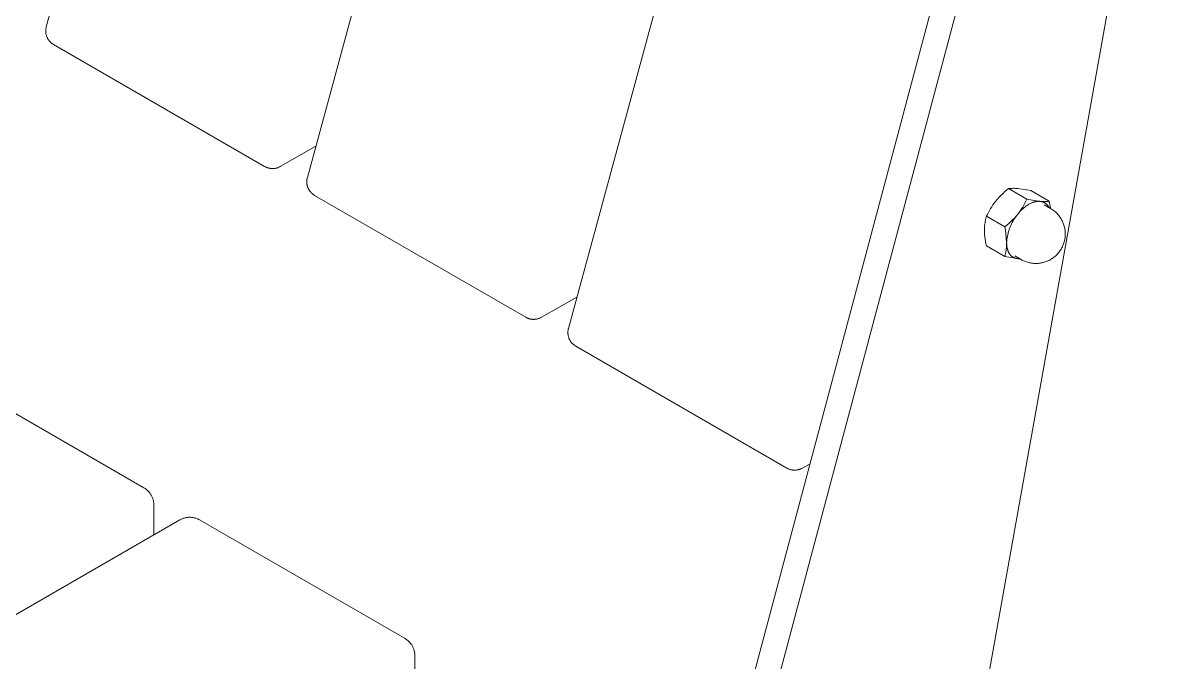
# Model space of a CAD drawing. Header units: millimetres. Extents: x -402 to 3954, y -41 to 3282.
# Drawn here: x 3750.9 to 3941.4, y 1313.2 to 1418.4 of the extents above; entities that cross this region are included whole.
import ezdxf

# ---------------------------------------------------------------- set-up
doc = ezdxf.new("R2010")
doc.units = ezdxf.units.MM
doc.layers.add('ZANO_R', color=7, linetype='Continuous', lineweight=0)

msp = doc.modelspace()

# ---------------------------------------------------------------- linework, layer by layer
at = {"layer": 'ZANO_R'}
for p, q in [((3754.68, 1417.75), (3801.1, 1588.89)), ((3797.68, 1392.93), (3844.1, 1564.06)), ((3840.68, 1368.1), (3887.1, 1539.23)), ((3926.14, 1517.03), (3860.64, 1271.44)), ((3929.8, 1514.92), (3864.3, 1269.33)), ((3864.3, 1055.93), (3941.38, 1487.13)), ((3754.6, 1417.31), (3754.61, 1417.4)), ((3754.61, 1417.4), (3754.62, 1417.49)), ((3754.62, 1417.49), (3754.64, 1417.58)), ((3754.64, 1417.58), (3754.66, 1417.67)), ((3754.66, 1417.67), (3754.68, 1417.75)), ((3754.59, 1417.22), (3754.6, 1417.31)), ((3754.59, 1417.13), (3754.59, 1417.22)), ((3754.59, 1417.05), (3754.59, 1417.13)), ((3754.59, 1416.96), (3754.59, 1417.05)), ((3754.6, 1416.87), (3754.59, 1416.96)), ((3754.61, 1416.78), (3754.6, 1416.87)), ((3754.62, 1416.69), (3754.61, 1416.78)), ((3754.63, 1416.6), (3754.62, 1416.69)), ((3754.65, 1416.51), (3754.63, 1416.6)), ((3754.67, 1416.43), (3754.65, 1416.51)), ((3754.7, 1416.34), (3754.67, 1416.43)), ((3754.72, 1416.26), (3754.7, 1416.34)), ((3754.75, 1416.17), (3754.72, 1416.26)), ((3754.79, 1416.09), (3754.75, 1416.17)), ((3754.82, 1416.01), (3754.79, 1416.09)), ((3754.86, 1415.93), (3754.82, 1416.01)), ((3754.9, 1415.85), (3754.86, 1415.93)), ((3754.94, 1415.77), (3754.9, 1415.85)), ((3754.99, 1415.69), (3754.94, 1415.77)), ((3755.04, 1415.62), (3754.99, 1415.69)), ((3755.09, 1415.54), (3755.04, 1415.62)), ((3755.15, 1415.47), (3755.09, 1415.54)), ((3755.2, 1415.4), (3755.15, 1415.47)), ((3755.26, 1415.34), (3755.2, 1415.4)), ((3755.32, 1415.27), (3755.26, 1415.34)), ((3755.39, 1415.21), (3755.32, 1415.27)), ((3755.45, 1415.15), (3755.39, 1415.21)), ((3755.52, 1415.09), (3755.45, 1415.15)), ((3755.59, 1415.03), (3755.52, 1415.09)), ((3755.66, 1414.98), (3755.59, 1415.03)), ((3755.73, 1414.93), (3755.66, 1414.98)), ((3755.81, 1414.88), (3755.73, 1414.93)), ((3755.88, 1414.83), (3755.81, 1414.88)), ((3790.65, 1394.76), (3755.88, 1414.83)), ((3799.08, 1398.09), (3793.22, 1394.75)), ((3790.73, 1394.72), (3790.65, 1394.76)), ((3790.81, 1394.68), (3790.73, 1394.72)), ((3790.89, 1394.64), (3790.81, 1394.68)), ((3790.97, 1394.6), (3790.89, 1394.64)), ((3791.06, 1394.57), (3790.97, 1394.6)), ((3791.14, 1394.54), (3791.06, 1394.57)), ((3791.23, 1394.52), (3791.14, 1394.54)), ((3792.73, 1394.54), (3792.65, 1394.51)), ((3792.82, 1394.57), (3792.73, 1394.54)), ((3792.9, 1394.6), (3792.82, 1394.57)), ((3792.98, 1394.63), (3792.9, 1394.6)), ((3793.06, 1394.67), (3792.98, 1394.63)), ((3793.15, 1394.71), (3793.06, 1394.67)), ((3793.22, 1394.75), (3793.15, 1394.71)), ((3791.31, 1394.49), (3791.23, 1394.52)), ((3791.4, 1394.47), (3791.31, 1394.49)), ((3791.49, 1394.46), (3791.4, 1394.47)), ((3791.58, 1394.44), (3791.49, 1394.46)), ((3791.67, 1394.43), (3791.58, 1394.44)), ((3791.76, 1394.42), (3791.67, 1394.43)), ((3791.85, 1394.42), (3791.76, 1394.42)), ((3791.94, 1394.42), (3791.85, 1394.42)), ((3792.03, 1394.42), (3791.94, 1394.42)), ((3792.12, 1394.42), (3792.03, 1394.42)), ((3792.2, 1394.43), (3792.12, 1394.42)), ((3792.29, 1394.44), (3792.2, 1394.43)), ((3792.38, 1394.45), (3792.29, 1394.44)), ((3792.47, 1394.47), (3792.38, 1394.45)), ((3792.56, 1394.49), (3792.47, 1394.47)), ((3792.65, 1394.51), (3792.56, 1394.49)), ((3797.61, 1392.58), (3797.62, 1392.66)), ((3797.62, 1392.66), (3797.64, 1392.75)), ((3797.64, 1392.75), (3797.66, 1392.84)), ((3797.66, 1392.84), (3797.68, 1392.93)), ((3797.59, 1392.4), (3797.6, 1392.49)), ((3797.59, 1392.31), (3797.59, 1392.4)), ((3797.59, 1392.22), (3797.59, 1392.31)), ((3797.59, 1392.13), (3797.59, 1392.22)), ((3797.6, 1392.04), (3797.59, 1392.13)), ((3797.6, 1392.49), (3797.61, 1392.58)), ((3797.61, 1391.95), (3797.6, 1392.04)), ((3797.62, 1391.86), (3797.61, 1391.95)), ((3797.63, 1391.78), (3797.62, 1391.86)), ((3797.65, 1391.69), (3797.63, 1391.78)), ((3797.67, 1391.6), (3797.65, 1391.69)), ((3797.7, 1391.52), (3797.67, 1391.6)), ((3797.72, 1391.43), (3797.7, 1391.52)), ((3797.75, 1391.35), (3797.72, 1391.43)), ((3797.78, 1391.26), (3797.75, 1391.35)), ((3797.82, 1391.18), (3797.78, 1391.26)), ((3797.86, 1391.1), (3797.82, 1391.18)), ((3797.9, 1391.02), (3797.86, 1391.1)), ((3797.94, 1390.94), (3797.9, 1391.02)), ((3797.99, 1390.87), (3797.94, 1390.94)), ((3798.04, 1390.79), (3797.99, 1390.87)), ((3798.09, 1390.72), (3798.04, 1390.79)), ((3912.52, 1390.56), (3912.85, 1390.84)), ((3912.85, 1390.84), (3913.18, 1391.11)), ((3913.18, 1391.11), (3913.37, 1391.13)), ((3916.19, 1389.37), (3913.18, 1391.11)), ((3913.37, 1391.13), (3913.56, 1391.15)), ((3913.56, 1391.15), (3913.74, 1391.16)), ((3913.74, 1391.16), (3913.93, 1391.17)), ((3913.93, 1391.17), (3914.12, 1391.17)), ((3914.12, 1391.17), (3914.31, 1391.16)), ((3914.31, 1391.16), (3914.5, 1391.15)), ((3914.5, 1391.15), (3914.68, 1391.13)), ((3914.68, 1391.13), (3916.84, 1390.78)), ((3916.84, 1390.78), (3919.85, 1389.05)), ((3798.14, 1390.65), (3798.09, 1390.72)), ((3798.2, 1390.58), (3798.14, 1390.65)), ((3798.26, 1390.51), (3798.2, 1390.58)), ((3798.32, 1390.45), (3798.26, 1390.51)), ((3798.38, 1390.38), (3798.32, 1390.45)), ((3798.45, 1390.32), (3798.38, 1390.38)), ((3798.52, 1390.26), (3798.45, 1390.32)), ((3798.59, 1390.21), (3798.52, 1390.26)), ((3798.66, 1390.15), (3798.59, 1390.21)), ((3798.73, 1390.1), (3798.66, 1390.15)), ((3798.81, 1390.05), (3798.73, 1390.1)), ((3798.88, 1390.01), (3798.81, 1390.05)), ((3833.65, 1369.94), (3798.88, 1390.01)), ((3910.8, 1388.73), (3911.03, 1389.02)), ((3911.03, 1389.02), (3911.3, 1389.35)), ((3911.3, 1389.35), (3911.59, 1389.67)), ((3911.59, 1389.67), (3911.89, 1389.98)), ((3911.89, 1389.98), (3912.2, 1390.27)), ((3912.2, 1390.27), (3912.52, 1390.56)), ((3916.03, 1389.05), (3915.87, 1388.72)), ((3916.19, 1389.37), (3916.03, 1389.05)), ((3918.34, 1389.02), (3916.19, 1389.37)), ((3917, 1388.78), (3917.12, 1388.82)), ((3917.12, 1388.82), (3917.18, 1388.85)), ((3917.18, 1388.85), (3917.24, 1388.87)), ((3917.24, 1388.87), (3917.3, 1388.89)), ((3917.3, 1388.89), (3917.36, 1388.91)), ((3917.36, 1388.91), (3917.42, 1388.92)), ((3917.42, 1388.92), (3917.48, 1388.94)), ((3917.48, 1388.94), (3917.54, 1388.95)), ((3917.54, 1388.95), (3917.59, 1388.97)), ((3917.59, 1388.97), (3917.65, 1388.98)), ((3917.65, 1388.98), (3917.71, 1388.99)), ((3917.71, 1388.99), (3917.76, 1389)), ((3917.76, 1389), (3917.82, 1389.01)), ((3917.82, 1389.01), (3917.87, 1389.01)), ((3917.87, 1389.01), (3917.93, 1389.02)), ((3917.93, 1389.02), (3917.98, 1389.02)), ((3917.98, 1389.02), (3918.04, 1389.03)), ((3918.04, 1389.03), (3918.09, 1389.03)), ((3918.09, 1389.03), (3918.14, 1389.03)), ((3918.14, 1389.03), (3918.19, 1389.03)), ((3918.19, 1389.03), (3918.24, 1389.03)), ((3918.24, 1389.03), (3918.29, 1389.03)), ((3918.29, 1389.03), (3918.34, 1389.02)), ((3918.53, 1389), (3918.34, 1389.02)), ((3918.34, 1389.02), (3918.41, 1389.02)), ((3918.41, 1389.02), (3918.47, 1389.01)), ((3918.47, 1389.01), (3918.53, 1389)), ((3918.72, 1388.99), (3918.53, 1389)), ((3918.53, 1389), (3918.59, 1388.99)), ((3918.59, 1388.99), (3918.65, 1388.97)), ((3918.65, 1388.97), (3918.71, 1388.95)), ((3918.71, 1388.95), (3918.76, 1388.94)), ((3918.91, 1388.99), (3918.72, 1388.99)), ((3918.76, 1388.94), (3918.82, 1388.92)), ((3918.82, 1388.92), (3918.88, 1388.89)), ((3918.88, 1388.89), (3918.94, 1388.87)), ((3919.1, 1388.99), (3918.91, 1388.99)), ((3918.94, 1388.87), (3918.99, 1388.84)), ((3918.99, 1388.84), (3919.05, 1388.82)), ((3919.28, 1388.99), (3919.1, 1388.99)), ((3919.47, 1389.01), (3919.28, 1388.99)), ((3919.66, 1389.02), (3919.47, 1389.01)), ((3919.85, 1389.05), (3919.66, 1389.02)), ((3919.86, 1389), (3919.85, 1389.05)), ((3919.86, 1389), (3919.87, 1388.94)), ((3919.88, 1388.88), (3919.87, 1388.94)), ((3919.88, 1388.88), (3919.89, 1388.84)), ((3919.9, 1388.79), (3919.89, 1388.84)), ((3909.68, 1386.88), (3909.84, 1387.21)), ((3909.84, 1387.21), (3910.01, 1387.52)), ((3910.01, 1387.52), (3910.2, 1387.84)), ((3910.2, 1387.84), (3910.39, 1388.14)), ((3910.39, 1388.14), (3910.59, 1388.44)), ((3910.59, 1388.44), (3910.8, 1388.73)), ((3914.91, 1387.2), (3914.68, 1386.91)), ((3914.68, 1386.91), (3914.78, 1387.03)), ((3914.78, 1387.03), (3914.89, 1387.15)), ((3914.89, 1387.15), (3914.99, 1387.27)), ((3915.12, 1387.49), (3914.91, 1387.2)), ((3914.99, 1387.27), (3915.1, 1387.39)), ((3915.1, 1387.39), (3915.21, 1387.5)), ((3915.32, 1387.79), (3915.12, 1387.49)), ((3915.21, 1387.5), (3915.32, 1387.61)), ((3915.51, 1388.09), (3915.32, 1387.79)), ((3915.32, 1387.61), (3915.44, 1387.72)), ((3915.44, 1387.72), (3915.55, 1387.83)), ((3915.7, 1388.41), (3915.51, 1388.09)), ((3915.55, 1387.83), (3915.67, 1387.93)), ((3915.67, 1387.93), (3915.79, 1388.03)), ((3915.87, 1388.72), (3915.7, 1388.41)), ((3915.79, 1388.03), (3915.91, 1388.12)), ((3915.91, 1388.12), (3916.03, 1388.21)), ((3916.03, 1388.21), (3916.15, 1388.3)), ((3916.15, 1388.3), (3916.27, 1388.38)), ((3916.27, 1388.38), (3916.39, 1388.46)), ((3916.39, 1388.46), (3916.51, 1388.53)), ((3916.51, 1388.53), (3916.64, 1388.6)), ((3916.64, 1388.6), (3916.76, 1388.66)), ((3916.76, 1388.66), (3916.88, 1388.72)), ((3916.88, 1388.72), (3917, 1388.78)), ((3919.05, 1388.82), (3919.1, 1388.79)), ((3920.08, 1387.85), (3919.05, 1388.44)), ((3919.1, 1388.79), (3919.15, 1388.76)), ((3919.15, 1388.76), (3919.21, 1388.72)), ((3919.21, 1388.72), (3919.26, 1388.69)), ((3919.26, 1388.69), (3919.31, 1388.65)), ((3919.31, 1388.65), (3919.35, 1388.61)), ((3919.35, 1388.61), (3919.4, 1388.57)), ((3919.4, 1388.57), (3919.45, 1388.53)), ((3919.45, 1388.53), (3919.49, 1388.49)), ((3919.49, 1388.49), (3919.53, 1388.44)), ((3919.53, 1388.44), (3919.57, 1388.4)), ((3919.57, 1388.4), (3919.61, 1388.35)), ((3919.61, 1388.35), (3919.65, 1388.3)), ((3919.65, 1388.3), (3919.69, 1388.25)), ((3919.69, 1388.25), (3919.72, 1388.2)), ((3919.72, 1388.2), (3919.75, 1388.15)), ((3919.75, 1388.15), (3919.78, 1388.1)), ((3919.78, 1388.1), (3919.81, 1388.04)), ((3919.81, 1388.04), (3919.84, 1387.99)), ((3919.9, 1388.79), (3919.91, 1388.73)), ((3919.92, 1388.71), (3919.91, 1388.73)), ((3919.92, 1388.71), (3919.94, 1388.62)), ((3919.95, 1388.54), (3919.94, 1388.62)), ((3919.95, 1388.54), (3919.96, 1388.5)), ((3919.97, 1388.46), (3919.96, 1388.5)), ((3919.97, 1388.46), (3920, 1388.26)), ((3920.01, 1388.21), (3920, 1388.26)), ((3920.01, 1388.21), (3920.05, 1387.99)), ((3920.05, 1387.96), (3920.05, 1387.99)), ((3920.05, 1387.96), (3920.06, 1387.92)), ((3920.06, 1387.87), (3920.06, 1387.92)), ((3920.06, 1387.87), (3920.06, 1387.86)), ((3920.08, 1387.85), (3920.22, 1387.76)), ((3920.22, 1387.76), (3920.36, 1387.67)), ((3920.36, 1387.67), (3920.5, 1387.58)), ((3920.5, 1387.58), (3920.63, 1387.48)), ((3920.63, 1387.48), (3920.76, 1387.38)), ((3920.76, 1387.38), (3920.88, 1387.27)), ((3920.88, 1387.27), (3921, 1387.16)), ((3921, 1387.16), (3921.12, 1387.05)), ((3921.12, 1387.05), (3921.23, 1386.93)), ((3921.23, 1386.93), (3921.34, 1386.81)), ((3909.22, 1384.99), (3909.23, 1385.05)), ((3909.23, 1385.05), (3909.25, 1385.28)), ((3909.25, 1385.28), (3909.29, 1385.51)), ((3909.29, 1385.51), (3909.32, 1385.73)), ((3909.32, 1385.73), (3909.38, 1385.98)), ((3909.38, 1385.98), (3909.43, 1386.23)), ((3909.43, 1386.23), (3909.5, 1386.48)), ((3909.5, 1386.49), (3909.52, 1386.56)), ((3909.5, 1386.48), (3909.5, 1386.49)), ((3909.52, 1386.56), (3909.68, 1386.88)), ((3909.52, 1386.56), (3912.53, 1384.82)), ((3912.86, 1385.09), (3912.53, 1384.82)), ((3913.19, 1385.37), (3912.86, 1385.09)), ((3913.51, 1385.66), (3913.19, 1385.37)), ((3913.44, 1384.82), (3913.54, 1385.07)), ((3913.82, 1385.95), (3913.51, 1385.66)), ((3913.54, 1385.07), (3913.66, 1385.32)), ((3913.66, 1385.32), (3913.78, 1385.56)), ((3913.78, 1385.56), (3913.91, 1385.8)), ((3914.12, 1386.26), (3913.82, 1385.95)), ((3913.91, 1385.8), (3914.05, 1386.03)), ((3914.05, 1386.03), (3914.2, 1386.26)), ((3914.41, 1386.58), (3914.12, 1386.26)), ((3914.2, 1386.26), (3914.35, 1386.48)), ((3914.35, 1386.48), (3914.52, 1386.7)), ((3914.68, 1386.91), (3914.41, 1386.58)), ((3914.52, 1386.7), (3914.68, 1386.91)), ((3921.34, 1386.81), (3921.44, 1386.68)), ((3921.44, 1386.68), (3921.54, 1386.55)), ((3921.54, 1386.55), (3921.64, 1386.42)), ((3921.64, 1386.42), (3921.73, 1386.28)), ((3921.73, 1386.28), (3921.82, 1386.14)), ((3921.82, 1386.14), (3921.9, 1386)), ((3921.9, 1386), (3921.98, 1385.86)), ((3921.98, 1385.86), (3922.05, 1385.71)), ((3922.05, 1385.71), (3922.12, 1385.56)), ((3922.12, 1385.56), (3922.18, 1385.41)), ((3922.18, 1385.41), (3922.24, 1385.25)), ((3922.24, 1385.25), (3922.29, 1385.1)), ((3922.29, 1385.1), (3922.33, 1384.94)), ((3909.2, 1384.51), (3909.21, 1384.75)), ((3909.2, 1384.31), (3909.2, 1384.51)), ((3909.21, 1383.93), (3909.2, 1384.31)), ((3909.21, 1384.75), (3909.22, 1384.99)), ((3909.23, 1383.55), (3909.21, 1383.93)), ((3909.27, 1383.17), (3909.23, 1383.55)), ((3909.31, 1382.79), (3909.27, 1383.17)), ((3912.53, 1384.82), (3912.64, 1384.29)), ((3912.64, 1384.29), (3912.73, 1383.77)), ((3912.73, 1383.77), (3912.73, 1383.73)), ((3912.73, 1383.73), (3912.73, 1383.71)), ((3912.73, 1383.71), (3912.85, 1382.27)), ((3912.94, 1383), (3912.98, 1383.27)), ((3912.98, 1383.27), (3913.03, 1383.53)), ((3913.03, 1383.53), (3913.1, 1383.8)), ((3913.1, 1383.8), (3913.17, 1384.06)), ((3913.17, 1384.06), (3913.25, 1384.32)), ((3913.25, 1384.32), (3913.34, 1384.57)), ((3913.34, 1384.57), (3913.44, 1384.82)), ((3922.33, 1384.94), (3922.37, 1384.78)), ((3922.37, 1384.78), (3922.41, 1384.62)), ((3922.41, 1384.62), (3922.44, 1384.46)), ((3922.44, 1384.46), (3922.47, 1384.3)), ((3922.47, 1384.3), (3922.48, 1384.14)), ((3922.48, 1383.15), (3922.47, 1382.99)), ((3922.48, 1384.14), (3922.5, 1383.97)), ((3922.5, 1383.32), (3922.48, 1383.15)), ((3922.5, 1383.97), (3922.51, 1383.81)), ((3922.51, 1383.48), (3922.5, 1383.32)), ((3922.51, 1383.81), (3922.51, 1383.65)), ((3922.51, 1383.65), (3922.51, 1383.48)), ((3909.37, 1382.42), (3909.31, 1382.79)), ((3909.44, 1382.05), (3909.37, 1382.42)), ((3909.52, 1381.68), (3909.44, 1382.05)), ((3909.52, 1381.68), (3912.53, 1379.94)), ((3912.82, 1381.43), (3912.79, 1381.18)), ((3912.84, 1381.69), (3912.82, 1381.43)), ((3912.85, 1381.94), (3912.84, 1381.69)), ((3912.85, 1382.19), (3912.87, 1382.46)), ((3912.85, 1382.27), (3912.85, 1382.19)), ((3912.85, 1382.19), (3912.85, 1381.94)), ((3912.86, 1382.06), (3912.85, 1382.19)), ((3912.86, 1381.93), (3912.86, 1382.06)), ((3912.87, 1381.8), (3912.86, 1381.93)), ((3912.87, 1382.46), (3912.9, 1382.73)), ((3912.88, 1381.67), (3912.87, 1381.8)), ((3912.9, 1381.55), (3912.88, 1381.67)), ((3912.9, 1382.73), (3912.94, 1383)), ((3912.92, 1381.43), (3912.9, 1381.55)), ((3912.93, 1381.37), (3912.92, 1381.43)), ((3912.95, 1381.31), (3912.93, 1381.37)), ((3912.96, 1381.25), (3912.95, 1381.31)), ((3912.98, 1381.19), (3912.96, 1381.25)), ((3921.9, 1381.29), (3921.82, 1381.15)), ((3921.98, 1381.44), (3921.9, 1381.29)), ((3922.05, 1381.58), (3921.98, 1381.44)), ((3922.12, 1381.73), (3922.05, 1381.58)), ((3922.18, 1381.88), (3922.12, 1381.73)), ((3922.24, 1382.04), (3922.18, 1381.88)), ((3922.29, 1382.19), (3922.24, 1382.04)), ((3922.33, 1382.35), (3922.29, 1382.19)), ((3922.37, 1382.51), (3922.33, 1382.35)), ((3922.41, 1382.67), (3922.37, 1382.51)), ((3922.44, 1382.83), (3922.41, 1382.67)), ((3922.47, 1382.99), (3922.44, 1382.83)), ((3912.6, 1380.19), (3912.53, 1379.94)), ((3912.53, 1379.94), (3914.64, 1379.59)), ((3912.66, 1380.43), (3912.6, 1380.19)), ((3912.71, 1380.68), (3912.66, 1380.43)), ((3912.75, 1380.93), (3912.71, 1380.68)), ((3912.79, 1381.18), (3912.75, 1380.93)), ((3912.99, 1381.13), (3912.98, 1381.19)), ((3913.01, 1381.07), (3912.99, 1381.13)), ((3913.03, 1381.02), (3913.01, 1381.07)), ((3913.04, 1380.96), (3913.03, 1381.02)), ((3913.06, 1380.9), (3913.04, 1380.96)), ((3913.09, 1380.85), (3913.06, 1380.9)), ((3913.11, 1380.8), (3913.09, 1380.85)), ((3913.13, 1380.75), (3913.11, 1380.8)), ((3913.15, 1380.69), (3913.13, 1380.75)), ((3913.18, 1380.64), (3913.15, 1380.69)), ((3913.2, 1380.59), (3913.18, 1380.64)), ((3913.23, 1380.55), (3913.2, 1380.59)), ((3913.26, 1380.5), (3913.23, 1380.55)), ((3913.29, 1380.45), (3913.26, 1380.5)), ((3913.31, 1380.41), (3913.29, 1380.45)), ((3913.35, 1380.36), (3913.31, 1380.41)), ((3913.38, 1380.32), (3913.35, 1380.36)), ((3913.41, 1380.28), (3913.38, 1380.32)), ((3913.44, 1380.24), (3913.41, 1380.28)), ((3913.47, 1380.2), (3913.44, 1380.24)), ((3913.51, 1380.16), (3913.47, 1380.2)), ((3913.54, 1380.12), (3913.51, 1380.16)), ((3913.58, 1380.09), (3913.54, 1380.12)), ((3913.62, 1380.05), (3913.58, 1380.09)), ((3913.66, 1380.02), (3913.62, 1380.05)), ((3913.69, 1379.98), (3913.66, 1380.02)), ((3913.73, 1379.95), (3913.69, 1379.98)), ((3913.77, 1379.92), (3913.73, 1379.95)), ((3913.81, 1379.9), (3913.77, 1379.92)), ((3913.85, 1379.87), (3913.81, 1379.9)), ((3913.9, 1379.84), (3913.85, 1379.87)), ((3913.94, 1379.82), (3913.9, 1379.84)), ((3913.98, 1379.79), (3913.94, 1379.82)), ((3914.03, 1379.77), (3913.98, 1379.79)), ((3914.07, 1379.75), (3914.03, 1379.77)), ((3914.11, 1379.73), (3914.07, 1379.75)), ((3914.16, 1379.71), (3914.11, 1379.73)), ((3914.21, 1379.69), (3914.16, 1379.71)), ((3915.23, 1379.44), (3914.2, 1380.04)), ((3914.25, 1379.68), (3914.21, 1379.69)), ((3914.3, 1379.66), (3914.25, 1379.68)), ((3914.35, 1379.65), (3914.3, 1379.66)), ((3914.39, 1379.64), (3914.35, 1379.65)), ((3914.44, 1379.63), (3914.39, 1379.64)), ((3914.49, 1379.62), (3914.44, 1379.63)), ((3914.54, 1379.61), (3914.49, 1379.62)), ((3914.59, 1379.6), (3914.54, 1379.61)), ((3914.64, 1379.59), (3914.59, 1379.6)), ((3914.68, 1379.59), (3914.64, 1379.59)), ((3914.68, 1379.59), (3914.85, 1379.58)), ((3914.8, 1379.58), (3914.73, 1379.59)), ((3914.86, 1379.58), (3914.8, 1379.58)), ((3914.85, 1379.58), (3915.02, 1379.57)), ((3914.93, 1379.58), (3914.86, 1379.58)), ((3914.99, 1379.58), (3914.93, 1379.58)), ((3915.38, 1379.36), (3915.23, 1379.44)), ((3915.52, 1379.29), (3915.38, 1379.36)), ((3919.94, 1379.36), (3919.79, 1379.29)), ((3920.08, 1379.44), (3919.94, 1379.36)), ((3920.22, 1379.53), (3920.08, 1379.44)), ((3920.36, 1379.62), (3920.22, 1379.53)), ((3920.5, 1379.71), (3920.36, 1379.62)), ((3920.63, 1379.81), (3920.5, 1379.71)), ((3920.76, 1379.91), (3920.63, 1379.81)), ((3920.88, 1380.02), (3920.76, 1379.91)), ((3921, 1380.13), (3920.88, 1380.02)), ((3921.12, 1380.24), (3921, 1380.13)), ((3921.23, 1380.36), (3921.12, 1380.24)), ((3921.34, 1380.48), (3921.23, 1380.36)), ((3921.44, 1380.61), (3921.34, 1380.48)), ((3921.54, 1380.74), (3921.44, 1380.61)), ((3921.64, 1380.87), (3921.54, 1380.74)), ((3921.73, 1381.01), (3921.64, 1380.87)), ((3921.82, 1381.15), (3921.73, 1381.01)), ((3915.67, 1379.22), (3915.52, 1379.29)), ((3915.82, 1379.15), (3915.67, 1379.22)), ((3915.97, 1379.1), (3915.82, 1379.15)), ((3916.13, 1379.04), (3915.97, 1379.1)), ((3916.28, 1378.99), (3916.13, 1379.04)), ((3916.44, 1378.95), (3916.28, 1378.99)), ((3916.6, 1378.91), (3916.44, 1378.95)), ((3916.76, 1378.88), (3916.6, 1378.91)), ((3916.92, 1378.85), (3916.76, 1378.88)), ((3917.09, 1378.83), (3916.92, 1378.85)), ((3917.25, 1378.81), (3917.09, 1378.83)), ((3917.41, 1378.8), (3917.25, 1378.81)), ((3917.58, 1378.79), (3917.41, 1378.8)), ((3917.74, 1378.79), (3917.58, 1378.79)), ((3917.9, 1378.8), (3917.74, 1378.79)), ((3918.07, 1378.81), (3917.9, 1378.8)), ((3918.23, 1378.83), (3918.07, 1378.81)), ((3918.39, 1378.85), (3918.23, 1378.83)), ((3918.55, 1378.88), (3918.39, 1378.85)), ((3918.71, 1378.91), (3918.55, 1378.88)), ((3918.87, 1378.95), (3918.71, 1378.91)), ((3919.03, 1378.99), (3918.87, 1378.95)), ((3919.19, 1379.04), (3919.03, 1378.99)), ((3919.34, 1379.1), (3919.19, 1379.04)), ((3919.5, 1379.15), (3919.34, 1379.1)), ((3919.65, 1379.22), (3919.5, 1379.15)), ((3919.79, 1379.29), (3919.65, 1379.22)), ((3842.08, 1373.27), (3836.22, 1369.93)), ((3833.73, 1369.89), (3833.65, 1369.94)), ((3833.81, 1369.85), (3833.73, 1369.89)), ((3833.89, 1369.81), (3833.81, 1369.85)), ((3833.97, 1369.78), (3833.89, 1369.81)), ((3834.05, 1369.75), (3833.97, 1369.78)), ((3835.9, 1369.77), (3835.82, 1369.74)), ((3835.98, 1369.81), (3835.9, 1369.77)), ((3836.06, 1369.85), (3835.98, 1369.81)), ((3836.14, 1369.89), (3836.06, 1369.85)), ((3836.22, 1369.93), (3836.14, 1369.89)), ((3834.14, 1369.72), (3834.05, 1369.75)), ((3834.23, 1369.69), (3834.14, 1369.72)), ((3834.31, 1369.67), (3834.23, 1369.69)), ((3834.4, 1369.65), (3834.31, 1369.67)), ((3834.49, 1369.63), (3834.4, 1369.65)), ((3834.58, 1369.62), (3834.49, 1369.63)), ((3834.67, 1369.6), (3834.58, 1369.62)), ((3834.76, 1369.6), (3834.67, 1369.6)), ((3834.84, 1369.59), (3834.76, 1369.6)), ((3834.93, 1369.59), (3834.84, 1369.59)), ((3835.02, 1369.59), (3834.93, 1369.59)), ((3835.11, 1369.6), (3835.02, 1369.59)), ((3835.2, 1369.6), (3835.11, 1369.6)), ((3835.29, 1369.61), (3835.2, 1369.6)), ((3835.38, 1369.63), (3835.29, 1369.61)), ((3835.47, 1369.64), (3835.38, 1369.63)), ((3835.56, 1369.66), (3835.47, 1369.64)), ((3835.64, 1369.69), (3835.56, 1369.66)), ((3835.73, 1369.71), (3835.64, 1369.69)), ((3835.82, 1369.74), (3835.73, 1369.71)), ((3840.62, 1367.84), (3840.64, 1367.93)), ((3840.64, 1367.93), (3840.66, 1368.01)), ((3840.66, 1368.01), (3840.68, 1368.1)), ((3840.59, 1367.57), (3840.6, 1367.66)), ((3840.59, 1367.48), (3840.59, 1367.57)), ((3840.59, 1367.39), (3840.59, 1367.48)), ((3840.59, 1367.3), (3840.59, 1367.39)), ((3840.6, 1367.22), (3840.59, 1367.3)), ((3840.6, 1367.66), (3840.61, 1367.75)), ((3840.61, 1367.13), (3840.6, 1367.22)), ((3840.61, 1367.75), (3840.62, 1367.84)), ((3840.62, 1367.04), (3840.61, 1367.13)), ((3840.63, 1366.95), (3840.62, 1367.04)), ((3840.65, 1366.86), (3840.63, 1366.95)), ((3840.67, 1366.78), (3840.65, 1366.86)), ((3840.69, 1366.69), (3840.67, 1366.78)), ((3840.72, 1366.6), (3840.69, 1366.69)), ((3840.75, 1366.52), (3840.72, 1366.6)), ((3840.78, 1366.44), (3840.75, 1366.52)), ((3840.82, 1366.35), (3840.78, 1366.44)), ((3840.86, 1366.27), (3840.82, 1366.35)), ((3840.9, 1366.19), (3840.86, 1366.27)), ((3840.94, 1366.12), (3840.9, 1366.19)), ((3840.99, 1366.04), (3840.94, 1366.12)), ((3841.04, 1365.97), (3840.99, 1366.04)), ((3841.09, 1365.89), (3841.04, 1365.97)), ((3841.14, 1365.82), (3841.09, 1365.89)), ((3841.2, 1365.75), (3841.14, 1365.82)), ((3841.26, 1365.69), (3841.2, 1365.75)), ((3841.32, 1365.62), (3841.26, 1365.69)), ((3841.38, 1365.56), (3841.32, 1365.62)), ((3841.45, 1365.5), (3841.38, 1365.56)), ((3841.52, 1365.44), (3841.45, 1365.5)), ((3841.59, 1365.38), (3841.52, 1365.44)), ((3841.66, 1365.33), (3841.59, 1365.38)), ((3841.73, 1365.28), (3841.66, 1365.33)), ((3841.81, 1365.23), (3841.73, 1365.28)), ((3841.88, 1365.18), (3841.81, 1365.23)), ((3876.65, 1345.11), (3841.88, 1365.18)), ((3736.92, 1361.4), (3770.77, 1341.85)), ((3876.73, 1345.07), (3876.65, 1345.11)), ((3876.81, 1345.03), (3876.73, 1345.07)), ((3876.89, 1344.99), (3876.81, 1345.03)), ((3879.06, 1345.02), (3878.98, 1344.98)), ((3879.14, 1345.06), (3879.06, 1345.02)), ((3879.22, 1345.1), (3879.14, 1345.06)), ((3880.48, 1345.82), (3879.22, 1345.1)), ((3876.97, 1344.95), (3876.89, 1344.99)), ((3877.05, 1344.92), (3876.97, 1344.95)), ((3877.14, 1344.89), (3877.05, 1344.92)), ((3877.22, 1344.87), (3877.14, 1344.89)), ((3877.31, 1344.84), (3877.22, 1344.87)), ((3877.4, 1344.82), (3877.31, 1344.84)), ((3877.49, 1344.8), (3877.4, 1344.82)), ((3877.58, 1344.79), (3877.49, 1344.8)), ((3877.66, 1344.78), (3877.58, 1344.79)), ((3877.75, 1344.77), (3877.66, 1344.78)), ((3877.84, 1344.77), (3877.75, 1344.77)), ((3877.93, 1344.76), (3877.84, 1344.77)), ((3878.02, 1344.77), (3877.93, 1344.76)), ((3878.11, 1344.77), (3878.02, 1344.77)), ((3878.2, 1344.78), (3878.11, 1344.77)), ((3878.29, 1344.79), (3878.2, 1344.78)), ((3878.38, 1344.8), (3878.29, 1344.79)), ((3878.47, 1344.82), (3878.38, 1344.8)), ((3878.56, 1344.84), (3878.47, 1344.82)), ((3878.64, 1344.86), (3878.56, 1344.84)), ((3878.73, 1344.89), (3878.64, 1344.86)), ((3878.81, 1344.92), (3878.73, 1344.89)), ((3878.9, 1344.95), (3878.81, 1344.92)), ((3878.98, 1344.98), (3878.9, 1344.95)), ((3770.77, 1341.85), (3770.87, 1341.8)), ((3770.87, 1341.8), (3770.96, 1341.74)), ((3770.96, 1341.74), (3771.05, 1341.67)), ((3771.05, 1341.67), (3771.14, 1341.61)), ((3771.14, 1341.61), (3771.22, 1341.54)), ((3771.22, 1341.54), (3771.3, 1341.47)), ((3771.3, 1341.47), (3771.38, 1341.4)), ((3771.38, 1341.4), (3771.46, 1341.32)), ((3771.46, 1341.32), (3771.54, 1341.24)), ((3771.54, 1341.24), (3771.61, 1341.16)), ((3771.61, 1341.16), (3771.68, 1341.07)), ((3771.68, 1341.07), (3771.75, 1340.99)), ((3771.75, 1340.99), (3771.81, 1340.9)), ((3771.81, 1340.9), (3771.87, 1340.81)), ((3771.87, 1340.81), (3771.93, 1340.72)), ((3771.93, 1340.72), (3771.98, 1340.62)), ((3771.98, 1340.62), (3772.03, 1340.52)), ((3772.03, 1340.52), (3772.08, 1340.43)), ((3772.08, 1340.43), (3772.13, 1340.33)), ((3772.13, 1340.33), (3772.17, 1340.23)), ((3772.17, 1340.23), (3772.21, 1340.12)), ((3772.21, 1340.12), (3772.24, 1340.02)), ((3772.24, 1340.02), (3772.27, 1339.91)), ((3772.27, 1339.91), (3772.3, 1339.81)), ((3772.3, 1339.81), (3772.32, 1339.7)), ((3772.32, 1339.7), (3772.34, 1339.59)), ((3772.34, 1339.59), (3772.36, 1339.49)), ((3772.36, 1339.49), (3772.37, 1339.38)), ((3772.37, 1339.38), (3772.38, 1339.27)), ((3772.38, 1339.27), (3772.39, 1339.16)), ((3772.39, 1339.16), (3772.39, 1339.05)), ((3772.39, 1339.05), (3772.39, 1334.09)), ((3575.41, 1220.37), (3776.69, 1336.57)), ((3776.69, 1336.57), (3776.78, 1336.62)), ((3776.78, 1336.62), (3776.88, 1336.67)), ((3776.88, 1336.67), (3776.98, 1336.72)), ((3776.98, 1336.72), (3777.08, 1336.76)), ((3777.08, 1336.76), (3777.18, 1336.8)), ((3777.18, 1336.8), (3777.28, 1336.84)), ((3777.28, 1336.84), (3777.39, 1336.87)), ((3777.39, 1336.87), (3777.49, 1336.9)), ((3777.49, 1336.9), (3777.6, 1336.93)), ((3777.6, 1336.93), (3777.71, 1336.95)), ((3777.71, 1336.95), (3777.81, 1336.97)), ((3777.81, 1336.97), (3777.92, 1336.98)), ((3777.92, 1336.98), (3778.03, 1336.99)), ((3778.03, 1336.99), (3778.14, 1337)), ((3778.14, 1337), (3778.25, 1337)), ((3778.25, 1337), (3778.36, 1337)), ((3778.36, 1337), (3778.47, 1337)), ((3778.47, 1337), (3778.58, 1336.99)), ((3778.58, 1336.99), (3778.69, 1336.98)), ((3778.69, 1336.98), (3778.79, 1336.97)), ((3778.79, 1336.97), (3778.9, 1336.95)), ((3778.9, 1336.95), (3779.01, 1336.93)), ((3779.01, 1336.93), (3779.11, 1336.9)), ((3779.11, 1336.9), (3779.22, 1336.87)), ((3779.22, 1336.87), (3779.32, 1336.84)), ((3779.32, 1336.84), (3779.43, 1336.8)), ((3779.43, 1336.8), (3779.53, 1336.76)), ((3779.53, 1336.76), (3779.63, 1336.72)), ((3779.63, 1336.72), (3779.73, 1336.67)), ((3779.73, 1336.67), (3779.83, 1336.62)), ((3779.83, 1336.62), (3779.92, 1336.57)), ((3779.92, 1336.57), (3813.77, 1317.03)), ((3813.77, 1317.03), (3813.87, 1316.97)), ((3813.87, 1316.97), (3813.96, 1316.91)), ((3813.96, 1316.91), (3814.05, 1316.85)), ((3814.05, 1316.85), (3814.13, 1316.78)), ((3814.13, 1316.78), (3814.22, 1316.71)), ((3814.22, 1316.71), (3814.3, 1316.64)), ((3814.3, 1316.64), (3814.38, 1316.57)), ((3814.38, 1316.57), (3814.46, 1316.49)), ((3814.46, 1316.49), (3814.54, 1316.41)), ((3814.54, 1316.41), (3814.61, 1316.33)), ((3814.61, 1316.33), (3814.68, 1316.25)), ((3814.68, 1316.25), (3814.75, 1316.16)), ((3814.75, 1316.16), (3814.81, 1316.07)), ((3814.81, 1316.07), (3814.87, 1315.98)), ((3814.87, 1315.98), (3814.93, 1315.89)), ((3814.93, 1315.89), (3814.98, 1315.8)), ((3814.98, 1315.8), (3815.03, 1315.7)), ((3815.03, 1315.7), (3815.08, 1315.6)), ((3815.08, 1315.6), (3815.13, 1315.5)), ((3815.13, 1315.5), (3815.17, 1315.4)), ((3815.17, 1315.4), (3815.21, 1315.3)), ((3815.21, 1315.3), (3815.24, 1315.19)), ((3815.24, 1315.19), (3815.27, 1315.09)), ((3815.27, 1315.09), (3815.3, 1314.98)), ((3815.3, 1314.98), (3815.32, 1314.88)), ((3815.32, 1314.88), (3815.34, 1314.77)), ((3815.34, 1314.77), (3815.36, 1314.66)), ((3815.36, 1314.66), (3815.37, 1314.55)), ((3815.37, 1314.55), (3815.38, 1314.44)), ((3815.38, 1314.44), (3815.39, 1314.33)), ((3815.39, 1314.33), (3815.39, 1314.23)), ((3815.39, 1314.23), (3815.39, 1309.26))]:
    msp.add_line(p, q, dxfattribs=at)

doc.saveas('drawing.dxf')
